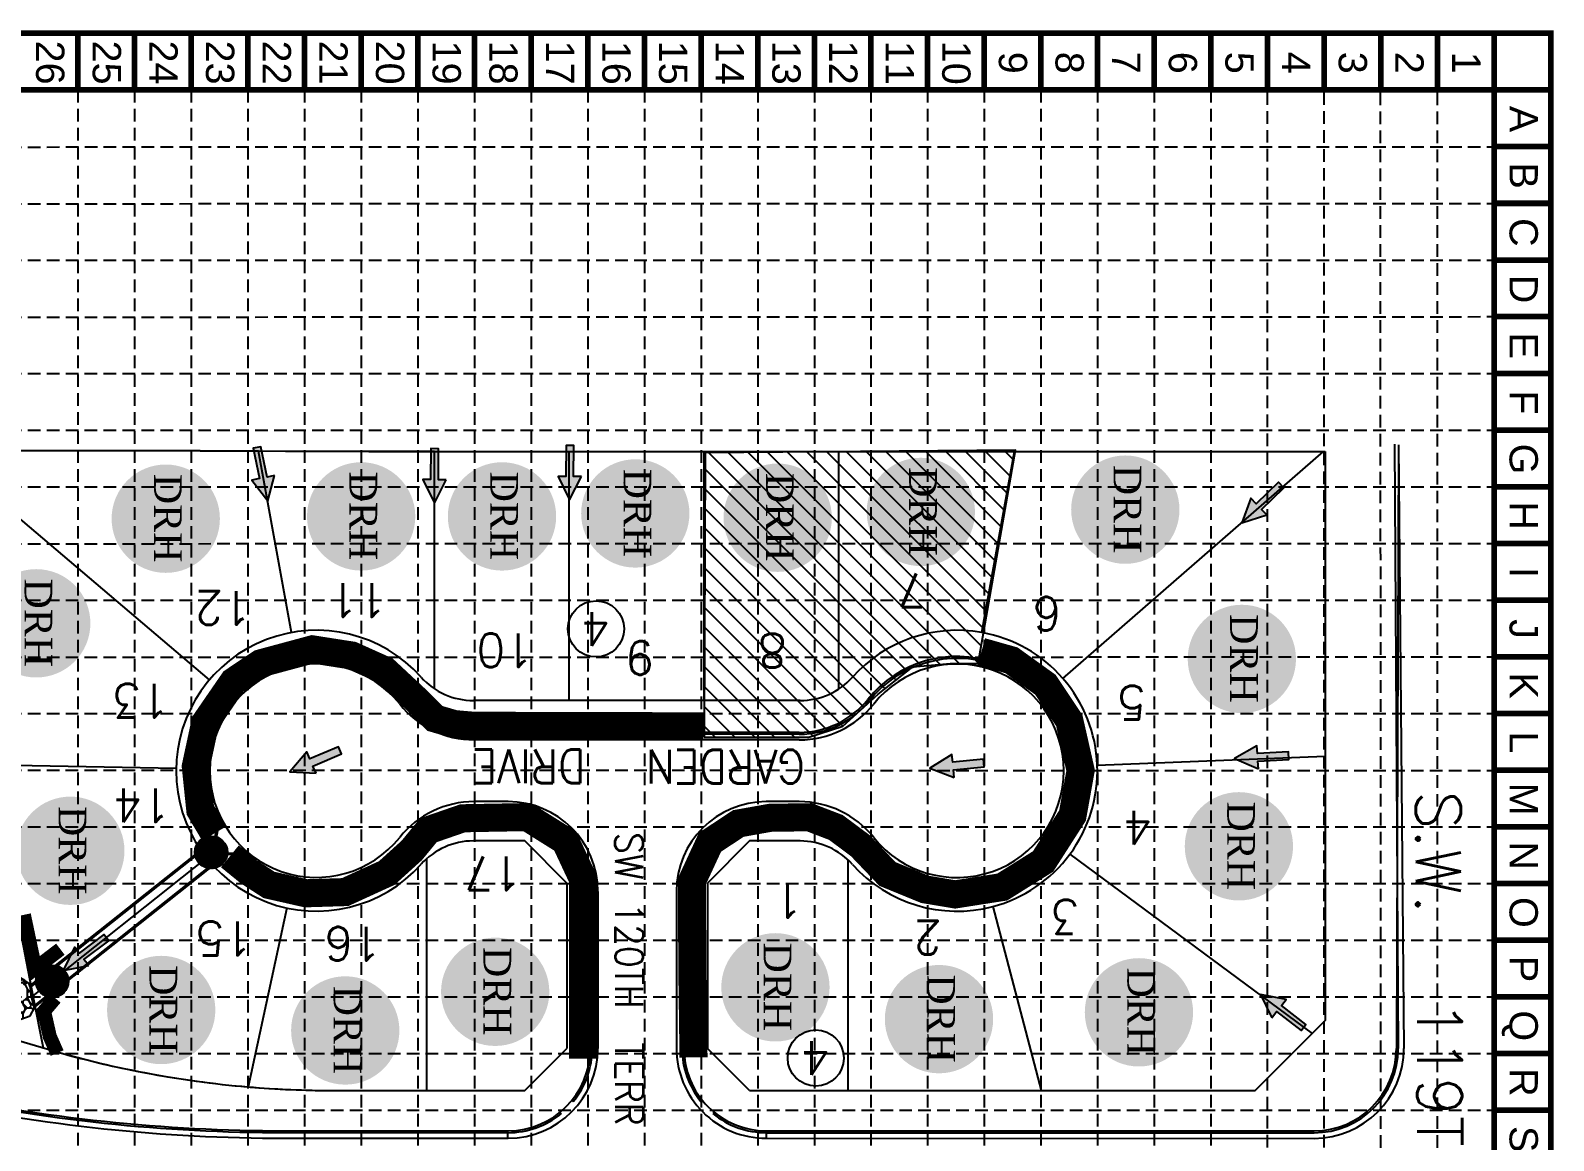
# Model space of a CAD drawing. Header units: inches. Extents: x 4007 to 5300, y 4116 to 4925.
# Drawn here: x 4757 to 5300, y 4530 to 4925 of the extents above; entities that cross this region are included whole.
import ezdxf
from ezdxf.enums import TextEntityAlignment as Align

# ---------------------------------------------------------------- set-up
doc = ezdxf.new("R2010")
doc.units = ezdxf.units.IN
doc.header["$LTSCALE"] = 40
doc.header["$MEASUREMENT"] = 0
doc.linetypes.add('HIDDEN', pattern=[0.375, 0.25, -0.125])
for name, color, linetype in [('$-BNDY', 6, 'Continuous'), ('$-LOTS', 4, 'Continuous'), ('ARROWS', 252, 'Continuous'), ('BASE', 7, 'Continuous'), ('DEGPSW-SD', 210, 'Continuous'), ('DGPSW-PAVING', 2, 'Continuous'), ('DGPSW-XCONC', 45, 'Continuous'), ('EROSION BLANKETS', 84, 'Continuous'), ('F-BLK_NO', 7, 'Continuous'), ('F-LOT_NO', 7, 'Continuous'), ('F-STNAME', 6, 'Continuous'), ('GRID', 254, 'HIDDEN'), ('SANDBAGS', 131, 'Continuous'), ('SILT FENCE', 200, 'Continuous'), ('SODDED LOT', 2, 'Continuous'), ('WATER', 5, 'Continuous')]:
    doc.layers.add(name, color=color, linetype=linetype)
doc.styles.add('DRHorton', font='dutcheb.ttf')
doc.styles.add('ROMANS', font='romans.shx')
doc.styles.get("Standard").update_dxf_attribs({"font": 'ARIAL.TTF'})

# ---------------------------------------------------------------- blocks, each defined once
blk = doc.blocks.new('DRHorton')
h = blk.add_hatch(color=1)
h.paths.add_polyline_path([(78.7, 25.78, 1), (40.43, 25.78, 1)])
h.paths.add_polyline_path([(42.33, 17.91), (76.5, 17.91), (76.5, 34.87), (42.33, 34.87)], flags=24)
at = {"layer": 'BASE', "color": 176, "style": 'DRHorton'}
blk.add_text('DRH', height=9.814, dxfattribs=at).set_placement((59.39, 21.64), align=Align.CENTER)
blk = doc.blocks.new('arrow')
blk.add_lwpolyline([(-67, -25.4), (-59.3, -25.4), (-59.6, -56.1), (-51.9, -56.2), (-51.6, -25.5), (-44, -25.5), (-55.3, -2.4), (-67, -25.4)], close=True)
at = {"color": 254}
for points in [[(-44, -25.5), (-67, -25.4), (-55.3, -2.4), (-67, -25.4)], [(-59.6, -56.1), (-51.9, -56.2), (-59.3, -25.4), (-51.6, -25.5)]]:
    blk.add_solid(points, dxfattribs=at)

msp = doc.modelspace()

# ---------------------------------------------------------------- hatches: boundary and pattern name
at = {"layer": 'DEGPSW-SD'}
h = msp.add_hatch(dxfattribs=at)
h.set_pattern_fill('RIPRAP', color=1, scale=15, angle=-90, style=0, pattern_type=2)
h.set_pattern_definition([(270, (266.778, 9265.606), (15, -15), [4.5, -5.25, 0.75, -4.5]), (270, (269.778, 9259.606), (15, -15), [0.75, -3.75, 3, -7.5]), (270, (270.528, 9257.356), (15, -15), [0.75, -14.25]), (270, (271.278, 9264.106), (15, -15), [3, -12]), (270, (272.778, 9265.606), (15, -15), [1.5, -13.5]), (270, (274.278, 9255.106), (15, -15), [1.5, -0.75, 0.75, -12]), (270, (275.028, 9261.106), (15, -15), [2.25, -12.75]), (270, (276.528, 9264.856), (15, -15), [1.5, -13.5]), (270, (278.028, 9258.856), (15, -15), [0.75, -4.5, 2.25, -7.5]), (270, (278.778, 9261.856), (15, -15), [1.5, -13.5]), (270, (279.528, 9256.606), (15, -15), [1.5, -13.5]), (270, (280.278, 9259.606), (15, -15), [1.5, -13.5]), (270, (281.028, 9253.606), (15, -15), [1.5, -13.5]), (360, (266.778, 9266.356), (15, 15), [3, -0.75, 1.5, -6, 3, -0.75]), (360, (276.528, 9265.606), (15, 15), [0.75, -14.25]), (360, (272.028, 9263.356), (15, 15), [1.5, -3, 0.75, -9.75]), (360, (274.278, 9262.606), (15, 15), [1.5, -3, 2.25, -8.25]), (360, (270.528, 9260.356), (15, 15), [0.75, -7.5, 1.5, -0.75, 1.5, -3]), (360, (269.028, 9259.606), (15, 15), [0.75, -14.25]), (360, (273.528, 9258.106), (15, 15), [0.75, -0.75, 2.25, -11.25]), (360, (271.278, 9257.356), (15, 15), [1.5, -6, 0.75, -0.75, 0.75, -5.25]), (360, (267.528, 9255.856), (15, 15), [2.25, -12.75]), (360, (278.778, 9254.356), (15, 15), [0.75, -0.75, 0.75, -12.75]), (360, (275.028, 9253.606), (15, 15), [2.25, -12.75]), (360, (273.903, 9251.731), (15, 15), [0.75, -14.25]), (315, (266.778, 9261.106), (15, -4e-15), [1.06065, -20.152553]), (315, (281.028, 9262.606), (15, -4e-15), [1.06065, -3.18195, 3.18195, -13.788653]), (315, (278.778, 9261.106), (15, -4e-15), [2.1213, -5.303301, 1.06065, -12.727952]), (315, (278.028, 9258.106), (15, -4e-15), [2.1213, -7.424625, 1.06065, -10.606628]), (315, (271.278, 9264.106), (15, -4e-15), [1.06065, -20.152553]), (315, (271.278, 9260.356), (15, -4e-15), [3.18198, -18.031223]), (315, (272.778, 9257.356), (15, -4e-15), [1.06065, -6.36396, 1.06065, -12.727943]), (315, (274.278, 9255.106), (15, -4e-15), [2.1213, -19.091903]), (315, (274.278, 9252.106), (15, -4e-15), [2.1213, -19.091903]), (315, (269.778, 9252.106), (15, -4e-15), [1.06065, -20.152553]), (315, (277.278, 9253.606), (15, -4e-15), [1.06065, -20.152553]), (315, (279.528, 9255.106), (15, -4e-15), [1.06065, -20.152553]), (315, (281.028, 9252.106), (15, -4e-15), [1.06065, -20.152553]), (315, (281.028, 9266.356), (15, -4e-15), [1.06065, -20.152553]), (315, (275.028, 9258.856), (15, -4e-15), [1.06065, -20.152553]), (315, (281.028, 9257.356), (15, -4e-15), [1.06065, -7.424625, 1.06065, -11.667278]), (315, (272.778, 9264.106), (15, -4e-15), [2.1213, -19.091903]), (315, (276.528, 9264.106), (15, -4e-15), [3.18195, -18.031253]), (45, (272.778, 9265.606), (4e-15, 15), [1.59105, -19.622153]), (45, (272.028, 9257.356), (4e-15, 15), [1.06065, -20.152553]), (45, (274.278, 9252.856), (4e-15, 15), [1.06065, -20.152553]), (45, (277.278, 9258.106), (4e-15, 15), [1.06065, -20.152553]), (45, (279.528, 9257.356), (4e-15, 15), [1.06065, -20.152553]), (45, (280.278, 9259.606), (4e-15, 15), [1.06065, -20.152553]), (45, (279.528, 9256.606), (4e-15, 15), [1.06065, -20.152553]), (45, (270.528, 9265.606), (4e-15, 15), [1.06065, -20.152553]), (45, (275.778, 9262.606), (4e-15, 15), [1.06065, -20.152553]), (45, (271.278, 9262.606), (4e-15, 15), [2.1213, -19.091903]), (45, (269.778, 9259.606), (4e-15, 15), [2.1213, -19.091903]), (45, (278.028, 9253.606), (4e-15, 15), [2.1213, -19.091903]), (45, (274.278, 9258.106), (4e-15, 15), [1.06065, -20.152553]), (45, (269.778, 9255.856), (4e-15, 15), [2.1213, -12.72792, 1.06065, -5.303333]), (45, (276.528, 9264.856), (4e-15, 15), [2.1213, -4.24264, 2.1213, -12.727963]), (45, (268.278, 9266.356), (4e-15, 15), [2.121, -5.304, 2.121, -5.304, 1.0605, -5.302703]), (296.56505, (271.2784, 9261.106), (8e-10, -15), [3.354, -1.677, 1.677, -26.83302]), (296.56505, (280.2784, 9258.856), (8e-10, -15), [3.354, -30.18702]), (296.56505, (269.7784, 9258.856), (8e-10, -15), [1.677, -31.86402]), (296.56505, (270.5284, 9265.606), (8e-10, -15), [1.677, -31.86402]), (296.56505, (274.2784, 9262.606), (8e-10, -15), [1.677, -31.86402]), (296.56505, (275.7784, 9265.606), (8e-10, -15), [1.677, -31.86402]), (333.43495, (277.2784, 9263.356), (15, -8e-10), [1.677, -31.86402]), (333.43495, (277.2784, 9258.106), (15, -8e-10), [1.677, -31.86402]), (333.43495, (266.7784, 9256.606), (15, -8e-10), [1.677, -31.86402]), (333.43495, (275.0284, 9266.356), (15, -8e-10), [1.677, -31.86402]), (333.43495, (267.5284, 9260.356), (15, -8e-10), [1.677, -11.739, 1.677, -18.44802]), (26.56505, (280.2784, 9262.606), (15, 8e-10), [1.677, -31.86402]), (26.56505, (277.2784, 9253.606), (15, 8e-10), [1.677, -31.86402]), (26.56505, (280.2784, 9260.356), (15, 8e-10), [1.677, -31.86402]), (26.56505, (272.0284, 9266.356), (15, 8e-10), [1.677, -31.86402]), (63.43495, (269.7784, 9255.106), (8e-10, 15), [1.677, -31.86402]), (63.43495, (273.5284, 9252.106), (8e-10, 15), [1.677, -31.86402]), (63.43495, (275.0284, 9261.106), (8e-10, 15), [1.677, -31.86402]), (63.43495, (278.0284, 9258.856), (8e-10, 15), [1.677, -31.86402]), (63.43495, (281.0284, 9253.606), (8e-10, 15), [1.677, -31.86402]), (63.43495, (266.7784, 9264.106), (8e-10, 15), [2.5155, -31.02552])])
h.paths.add_polyline_path([(4757.36, 4574.51), (4758.9, 4577.34), (4757.79, 4581.84), (4757.52, 4584.63), (4756.96, 4586.16), (4755.5, 4587.13), (4753.47, 4588.27), (4751.13, 4588.83), (4748.45, 4589.56), (4746.11, 4590.21), (4743.92, 4590.69), (4742.14, 4591.26), (4740.2, 4591.67), (4738.41, 4591.99), (4735.34, 4591.34), (4733.07, 4588.75), (4731.94, 4584.22), (4734.37, 4579.12), (4739.63, 4577.83), (4743.92, 4576.21), (4745.38, 4575), (4749.59, 4572.73), (4754.04, 4573.3)])
at = {"layer": 'SANDBAGS'}
h = msp.add_hatch(dxfattribs=at)
h.set_pattern_fill('ANSI31', color=256, style=0)
h.set_pattern_definition([(45, (744.60208, -232.77599), (-0.0883883476, 0.0883883476), [])])
edge = h.paths.add_edge_path()
edge.add_arc((4821.84, 4632.78), 5.78, 0, 360)
h = msp.add_hatch(dxfattribs=at)
h.set_pattern_fill('ANSI31', color=256, style=0)
h.set_pattern_definition([(45, (687.98342, -278.71395), (-0.0883883476, 0.0883883476), [])])
edge = h.paths.add_edge_path()
edge.add_arc((4765.23, 4586.84), 5.78, 0, 360)
at = {"layer": 'SODDED LOT'}
h = msp.add_hatch(dxfattribs=at)
h.set_pattern_fill('ANSI31', color=256, scale=40, angle=-90, style=0)
h.set_pattern_definition([(315, (268.6915, 9257.9104), (3.535534, 3.535534), [])])
h.paths.add_polyline_path([(4997.45, 4673.75), (5034.8, 4673.75), (5046.85, 4677.67), (5059.5, 4689.11), (5071.85, 4698.74), (5085.1, 4699.94), (5095.04, 4699.94), (5108.33, 4775.88), (4997.78, 4774.97)])

# ---------------------------------------------------------------- linework, layer by layer
at = {"layer": '$-BNDY', "color": 7}
for p, q in [((4817.96, 4775.68), (4848.34, 4775.59)), ((4848.34, 4775.59), (4877.96, 4775.5)), ((4877.96, 4775.5), (4901.47, 4775.5)), ((4901.47, 4775.5), (5218.74, 4775.47)), ((5218.74, 4775.47), (5218.72, 4572.91)), ((5193.72, 4547.92), (5218.72, 4572.91)), ((4753.17, 4565.81), (4761.29, 4563.36))]:
    msp.add_line(p, q, dxfattribs=at)
msp.add_arc((4865.5, 4907.95), 360, 253.174, 269.995, dxfattribs=at)
at = {"layer": '$-LOTS', "color": 7}
for p, q in [((4821.26, 4694.19), (4725.32, 4775.68)), ((4817.96, 4775.68), (4725.32, 4775.68)), ((4838.75, 4775.62), (4817.96, 4775.68)), ((4850.45, 4711.02), (4838.75, 4775.62)), ((4877.96, 4775.5), (4838.75, 4775.62)), ((4901.47, 4775.5), (4877.96, 4775.5)), ((4901.46, 4690.97), (4901.47, 4775.5)), ((4901.47, 4775.5), (4949.42, 4775.5)), ((4949.42, 4775.5), (4997.45, 4775.49)), ((4949.42, 4686.81), (4949.42, 4775.5)), ((4997.44, 4686.81), (4997.45, 4775.49)), ((4997.45, 4775.49), (5045.47, 4775.49)), ((5045.46, 4690.96), (5045.47, 4775.49)), ((5045.47, 4775.49), (5108.01, 4775.48)), ((5096.4, 4711.01), (5108.01, 4775.48)), ((5108.01, 4775.48), (5218.13, 4775.47)), ((5125.26, 4694.63), (5218.13, 4775.47)), ((5218.13, 4775.47), (5218.74, 4775.47)), ((5218.74, 4775.47), (5218.73, 4667.03)), ((4949.42, 4686.81), (4915.27, 4686.81)), ((4997.44, 4686.81), (4949.42, 4686.81)), ((5031.65, 4686.8), (4997.44, 4686.81)), ((5137.51, 4663.79), (5218.73, 4667.03)), ((5218.73, 4667.03), (5218.72, 4572.91)), ((4809.37, 4662.65), (4742.11, 4663.78)), ((4744.42, 4653.74), (4758.38, 4581.69)), ((4933.6, 4636.81), (4915.26, 4636.81)), ((4948.6, 4621.81), (4933.6, 4636.81)), ((5013.6, 4636.81), (4998.6, 4621.81)), ((5031.64, 4636.8), (5013.6, 4636.81)), ((4898.6, 4630.45), (4898.59, 4547.94)), ((5048.6, 4630.17), (5048.59, 4547.93)), ((5127.75, 4632.07), (5214.07, 4568.26)), ((4948.6, 4621.81), (4948.6, 4562.94)), ((4998.6, 4621.81), (4998.6, 4562.93)), ((4848.81, 4612.94), (4835.06, 4549.23)), ((5100.29, 4613.45), (5117.56, 4547.92)), ((4758.38, 4581.69), (4761.98, 4563.15)), ((5214.07, 4568.26), (5193.72, 4547.92)), ((5218.72, 4572.91), (5214.07, 4568.26)), ((4933.59, 4547.94), (4948.6, 4562.94)), ((5013.59, 4547.93), (4998.6, 4562.93)), ((4865.47, 4547.95), (4898.59, 4547.94)), ((4898.59, 4547.94), (4933.59, 4547.94)), ((5013.59, 4547.93), (5048.59, 4547.93)), ((5048.59, 4547.93), (5117.56, 4547.92)), ((5117.56, 4547.92), (5193.72, 4547.92))]:
    msp.add_line(p, q, dxfattribs=at)
at = {"layer": '$-LOTS', "color": 5}
msp.add_line((4820.2, 4630.74), (4758.38, 4581.69), dxfattribs=at)
at = {"layer": '$-LOTS', "color": 7}
for centre, radius, start, end in [((4859.37, 4661.82), 50, 41.8053, 318.1847), ((5087.55, 4661.8), 50, 79.7987, 138.1847), ((5087.55, 4661.8), 50, 41.0406, 79.7987), ((4915.27, 4711.81), 25, 221.8053, 269.995), ((5031.65, 4711.8), 25, 269.995, 318.1847), ((5087.55, 4661.8), 50, 2.2825, 41.0406), ((5087.55, 4661.8), 50, 323.5245, 2.2825), ((4915.26, 4611.81), 25, 89.995, 138.1847), ((5031.64, 4611.8), 25, 41.8053, 89.995), ((5087.55, 4661.8), 50, 221.8053, 284.7664), ((5087.55, 4661.8), 50, 284.7664, 323.5245), ((4865.5, 4907.95), 360, 253.288, 265.1499), ((4865.5, 4907.95), 360, 265.1499, 269.995)]:
    msp.add_arc(centre, radius, start, end, dxfattribs=at)
at = {"layer": 'BASE', "color": 9}
msp.add_line((5278.85, 4904.18), (5278.85, 4137.43), dxfattribs=at)
at = {"layer": 'BASE', "const_width": 2.02}
for points in [[(4007.67, 4117.26), (5299.02, 4117.26), (5299.02, 4924.35), (4007.67, 4924.35)], [(4027.84, 4137.43), (5278.85, 4137.43), (5278.85, 4904.18), (4027.84, 4904.18)]]:
    msp.add_lwpolyline(points, close=True, dxfattribs=at)
for points in [[(4774.41, 4904.18), (4774.41, 4924.35)], [(4794.59, 4904.18), (4794.59, 4924.35)], [(4814.77, 4904.18), (4814.77, 4924.35)], [(4834.94, 4904.18), (4834.94, 4924.35)], [(4855.12, 4904.18), (4855.12, 4924.35)], [(4875.3, 4904.18), (4875.3, 4924.35)], [(4895.48, 4904.18), (4895.48, 4924.35)], [(4915.65, 4904.18), (4915.65, 4924.35)], [(4935.83, 4904.18), (4935.83, 4924.35)], [(4956.01, 4904.18), (4956.01, 4924.35)], [(4976.18, 4904.18), (4976.18, 4924.35)], [(4996.36, 4904.18), (4996.36, 4924.35)], [(5016.54, 4904.18), (5016.54, 4924.35)], [(5036.72, 4904.18), (5036.72, 4924.35)], [(5056.89, 4904.18), (5056.89, 4924.35)], [(5077.07, 4904.18), (5077.07, 4924.35)], [(5097.25, 4904.18), (5097.25, 4924.35)], [(5117.43, 4904.18), (5117.43, 4924.35)], [(5137.6, 4904.18), (5137.6, 4924.35)], [(5157.78, 4904.18), (5157.78, 4924.35)], [(5177.96, 4904.18), (5177.96, 4924.35)], [(5198.14, 4904.18), (5198.14, 4924.35)], [(5218.31, 4904.18), (5218.31, 4924.35)], [(5238.49, 4904.18), (5238.49, 4924.35)], [(5258.67, 4904.18), (5258.67, 4924.35)], [(5278.85, 4904.18), (5278.85, 4924.35)], [(5299.02, 4904.18), (5299.02, 4924.35)], [(5299.02, 4904.18), (5278.85, 4904.18)], [(5299.02, 4884), (5278.85, 4884)], [(5299.02, 4863.82), (5278.85, 4863.82)], [(5299.02, 4843.64), (5278.85, 4843.64)], [(5299.02, 4823.47), (5278.85, 4823.47)], [(5299.02, 4803.29), (5278.85, 4803.29)], [(5299.02, 4783.11), (5278.85, 4783.11)], [(5299.02, 4762.93), (5278.85, 4762.93)], [(5299.02, 4742.76), (5278.85, 4742.76)], [(5299.02, 4722.58), (5278.85, 4722.58)], [(5299.02, 4702.4), (5278.85, 4702.4)], [(5299.02, 4682.22), (5278.85, 4682.22)], [(5299.02, 4662.05), (5278.85, 4662.05)], [(5299.02, 4641.87), (5278.85, 4641.87)], [(5299.02, 4621.69), (5278.85, 4621.69)], [(5299.02, 4601.52), (5278.85, 4601.52)], [(5299.02, 4581.34), (5278.85, 4581.34)], [(5299.02, 4561.16), (5278.85, 4561.16)], [(5299.02, 4540.98), (5278.85, 4540.98)]]:
    msp.add_lwpolyline(points, dxfattribs=at)
at = {"layer": 'DEGPSW-SD', "color": 1}
msp.add_lwpolyline([(4757.36, 4574.51), (4758.9, 4577.34), (4757.79, 4581.84), (4757.52, 4584.63), (4756.96, 4586.16), (4755.5, 4587.13), (4753.47, 4588.27), (4751.13, 4588.83), (4748.45, 4589.56), (4746.11, 4590.21), (4743.92, 4590.69), (4742.14, 4591.26), (4740.2, 4591.67), (4738.41, 4591.99), (4735.34, 4591.34), (4733.07, 4588.75), (4731.94, 4584.22), (4734.37, 4579.12), (4739.63, 4577.83), (4743.92, 4576.21), (4745.38, 4575), (4749.59, 4572.73), (4754.04, 4573.3)], close=True, dxfattribs=at)
at = {"layer": 'DGPSW-PAVING', "color": 7}
for p, q in [((5031.34, 4675.47), (4915.57, 4675.48)), ((5031.34, 4674.8), (4915.57, 4674.81)), ((5031.34, 4672.8), (4915.57, 4672.81)), ((4927.6, 4650.81), (4915.57, 4650.81)), ((5031.34, 4650.8), (5019.6, 4650.8)), ((4927.79, 4648.81), (4915.57, 4648.81)), ((4927.6, 4648.15), (4915.57, 4648.15)), ((5031.34, 4648.8), (5019.6, 4648.8)), ((5031.34, 4648.14), (5019.6, 4648.14)), ((4823.88, 4641.95), (4823.04, 4637.46)), ((4824.46, 4642.29), (4823.49, 4637.19)), ((4945.37, 4642.15), (4945.78, 4642.68)), ((4945.91, 4641.73), (4946.33, 4642.25)), ((5001.12, 4641.59), (5000.7, 4642.1)), ((5001.65, 4642), (5001.24, 4642.53)), ((4950.22, 4637.49), (4950.74, 4637.91)), ((4950.65, 4636.96), (4951.17, 4637.37)), ((4996.45, 4636.82), (4995.92, 4637.22)), ((4996.87, 4637.34), (4996.35, 4637.76)), ((4832.41, 4632.27), (4827.22, 4632.49)), ((4831.95, 4631.78), (4827.39, 4631.98)), ((4956.93, 4618.81), (4956.93, 4562.94)), ((4957.6, 4618.81), (4957.6, 4562.94)), ((4959.6, 4618.81), (4959.6, 4562.94)), ((4987.6, 4618.81), (4987.6, 4562.93)), ((4989.6, 4618.81), (4989.6, 4562.93)), ((4990.27, 4618.81), (4990.26, 4562.93)), ((4950.33, 4544.4), (4950.84, 4543.98)), ((4950.75, 4544.93), (4951.27, 4544.52)), ((4996.36, 4545.03), (4995.83, 4544.62)), ((4996.77, 4544.51), (4996.25, 4544.09)), ((4945.6, 4539.79), (4946.01, 4539.26)), ((4946.07, 4540.16), (4946.5, 4539.64)), ((5000.98, 4540.27), (5000.55, 4539.75)), ((5001.5, 4539.85), (5001.09, 4539.32)), ((4927.59, 4530.94), (4927.59, 4533.61)), ((5019.59, 4533.6), (5019.59, 4530.93))]:
    msp.add_line(p, q, dxfattribs=at)
at = {"layer": 'DGPSW-PAVING', "color": 5}
for p, q in [((4823.04, 4637.46), (4757.63, 4585.57)), ((4823.49, 4637.19), (4757.74, 4585.01)), ((4827.22, 4632.49), (4759.03, 4578.38)), ((4827.39, 4631.98), (4759.13, 4577.82))]:
    msp.add_line(p, q, dxfattribs=at)
at = {"layer": 'DGPSW-PAVING', "color": 7}
for centre, radius, start, end in [((4859.37, 4661.82), 40.67, 38.6772, 209.2528), ((4859.37, 4661.82), 40, 38.6772, 209.2281), ((4859.37, 4661.82), 38, 38.6772, 321.3128), ((5087.55, 4661.8), 40.67, 218.6772, 141.3128), ((5087.55, 4661.8), 40, 218.6772, 141.3128), ((5087.55, 4661.8), 38, 218.6772, 141.3128), ((4915.57, 4706.81), 34, 218.6772, 269.995), ((4915.57, 4706.81), 32, 218.6772, 269.995), ((4915.89, 4707.48), 32, 219.2516, 269.4232), ((5031.35, 4706.8), 31.33, 269.995, 321.3128), ((5031.35, 4706.8), 32, 269.995, 321.3128), ((5031.35, 4706.8), 34, 269.995, 321.3128), ((4915.57, 4616.81), 34, 89.995, 141.3128), ((4927.6, 4618.81), 32, 359.995, 89.995), ((5019.6, 4618.8), 32, 89.995, 179.995), ((5031.34, 4616.8), 34, 38.6772, 89.995), ((4915.57, 4616.81), 32, 89.995, 141.3128), ((4915.57, 4616.81), 31.33, 89.995, 141.3128), ((4927.6, 4618.81), 30, 51.3744, 89.995), ((4927.6, 4618.81), 29.33, 359.995, 89.995), ((5019.6, 4618.8), 29.33, 89.995, 179.995), ((5019.6, 4618.8), 30, 89.995, 129.0508), ((5031.34, 4616.8), 32, 38.6772, 89.995), ((5031.34, 4616.8), 31.33, 38.6772, 89.995), ((4859.37, 4661.82), 40.67, 227.6077, 321.3128), ((4859.37, 4661.82), 40, 227.6324, 321.3128), ((4927.6, 4618.81), 30, 359.995, 39.5335), ((5019.6, 4618.8), 30, 140.8105, 179.995), ((4927.6, 4562.94), 29.33, 269.995, 359.995), ((4927.6, 4562.94), 32, 269.995, 359.995), ((4927.6, 4562.94), 30, 320.8045, 359.995), ((5019.6, 4562.93), 32, 179.995, 269.995), ((5019.6, 4562.93), 30, 179.995, 218.9128), ((5019.6, 4562.93), 29.33, 179.995, 269.995), ((4927.6, 4562.94), 30, 269.995, 309.0499), ((5019.6, 4562.93), 30, 230.6037, 269.995)]:
    msp.add_arc(centre, radius, start, end, dxfattribs=at)
at = {"layer": 'DGPSW-XCONC', "color": 7}
for p, q in [((5243.38, 4778.07), (5244.72, 4562.91)), ((5244.81, 4777.86), (5244.05, 4562.91)), ((5244.81, 4777.86), (5246.72, 4562.91)), ((4848.19, 4533.61), (4927.59, 4533.61)), ((4848.19, 4532.95), (4927.59, 4532.94)), ((4848.19, 4530.95), (4927.59, 4530.94)), ((5019.59, 4533.6), (5214.72, 4533.58)), ((5019.59, 4532.93), (5214.72, 4532.92)), ((5019.59, 4530.93), (5214.72, 4530.92))]:
    msp.add_line(p, q, dxfattribs=at)
for centre, radius, start, end in [((5214.72, 4562.92), 29.33, 269.995, 359.995), ((5214.72, 4562.92), 30, 269.995, 359.995), ((5214.72, 4562.92), 32, 269.995, 359.995), ((4848.25, 5146.8), 613.18, 257.94968, 269.995), ((4848.25, 5146.8), 615.85, 257.94968, 269.995), ((4848.25, 5146.8), 613.85, 257.94968, 269.995)]:
    msp.add_arc(centre, radius, start, end, dxfattribs=at)
at = {"layer": 'EROSION BLANKETS', "const_width": 10}
for points in [[(4822.96, 4639.44), (4817.99, 4647.79), (4816.38, 4663.3), (4819.74, 4678.95), (4829.83, 4693.59), (4839.5, 4700.04), (4857.93, 4705.01), (4871.97, 4702.82), (4883.71, 4697.55), (4894.39, 4687.6), (4901.55, 4680.43), (4908.47, 4678.4), (4915.34, 4677.81), (4997.24, 4677.61)], [(4993.68, 4559.74), (4993.28, 4588.85), (4993.08, 4622.4), (4999.54, 4636.35), (5009.64, 4643.02), (5020.96, 4645.04), (5034.9, 4645.25), (5044.39, 4641.61), (5053.08, 4635.14), (5062.77, 4625.03), (5076.11, 4619.57), (5086.87, 4617.77), (5103.64, 4620.39), (5118.19, 4629.49), (5128.69, 4645.86), (5131.57, 4661.9), (5127.53, 4679.69), (5119.04, 4692.42), (5106.92, 4701.12), (5096.21, 4704.15)], [(4954.32, 4559.25), (4954.32, 4623.26), (4947.97, 4636.82), (4934.41, 4645.3), (4911.53, 4644.88), (4899.25, 4640.64), (4893.32, 4633.43), (4884.42, 4625.38), (4869.59, 4618.6), (4855.61, 4618.17), (4842.48, 4621.14), (4835.28, 4625.8), (4828.5, 4631.31)]]:
    msp.add_lwpolyline(points, dxfattribs=at)
at = {"layer": 'F-BLK_NO', "color": 7}
for centre in [(4958.94, 4712.31), (5037.22, 4559.52)]:
    msp.add_circle(centre, 10, dxfattribs=at)
at = {"layer": 'GRID', "color": 253, "linetype": 'HIDDEN', "ltscale": 0.45}
for p, q in [((4774.41, 4904.18), (4774.41, 4137.43)), ((4794.59, 4904.18), (4794.59, 4137.43)), ((4814.77, 4904.18), (4814.77, 4137.43)), ((4834.94, 4904.18), (4834.94, 4137.43)), ((4855.12, 4904.18), (4855.12, 4137.43)), ((4875.3, 4904.18), (4875.3, 4137.43)), ((4895.48, 4904.18), (4895.48, 4137.43)), ((4915.65, 4904.18), (4915.65, 4137.43)), ((4935.83, 4904.18), (4935.83, 4137.43)), ((4956.01, 4904.18), (4956.01, 4137.43)), ((4976.18, 4904.18), (4976.18, 4137.43)), ((4996.36, 4904.18), (4996.36, 4137.43)), ((5016.54, 4904.18), (5016.54, 4137.43)), ((5036.72, 4904.18), (5036.72, 4137.43)), ((5056.89, 4904.18), (5056.89, 4137.43)), ((5077.07, 4904.18), (5077.07, 4137.43)), ((5097.25, 4904.18), (5097.25, 4137.43)), ((5117.43, 4904.18), (5117.43, 4137.43)), ((5137.6, 4904.18), (5137.6, 4137.43)), ((5157.78, 4904.18), (5157.78, 4137.43)), ((5177.96, 4904.18), (5177.96, 4137.43)), ((5198.02, 4903.42), (5198.14, 4137.43)), ((5218.18, 4903.39), (5218.31, 4137.43)), ((5238.3, 4903.27), (5238.46, 4137.77)), ((5258.53, 4903.26), (5258.63, 4137.77)), ((4108.56, 4883.82), (5278.09, 4883.92)), ((4108.55, 4863.55), (5278.08, 4863.8)), ((4108.55, 4843.44), (5278.03, 4843.62)), ((4108.55, 4823.15), (5278, 4823.47)), ((4108.54, 4803.16), (5278.15, 4803.24)), ((4108.54, 4783.1), (5278.11, 4783.04)), ((4108.54, 4762.77), (5278.04, 4762.88)), ((4108.54, 4742.52), (5278.06, 4742.73)), ((4108.53, 4722.51), (5278.04, 4722.5)), ((4108.53, 4702.27), (5278.04, 4702.3)), ((4108.53, 4682.22), (5278.04, 4682.18)), ((4108.52, 4662.04), (5278.01, 4661.92)), ((4108.52, 4641.87), (5278.85, 4641.87)), ((4108.52, 4621.69), (5278.85, 4621.69)), ((4108.51, 4601.52), (5278.85, 4601.52)), ((4108.51, 4581.34), (5278.85, 4581.34)), ((4108.51, 4561.16), (5278.85, 4561.16)), ((4108.5, 4540.98), (5278.85, 4540.98))]:
    msp.add_line(p, q, dxfattribs=at)
at = {"layer": 'SANDBAGS'}
for centre in [(4821.84, 4632.78), (4765.23, 4586.84)]:
    msp.add_circle(centre, 5.78, dxfattribs=at)
at = {"layer": 'SILT FENCE', "const_width": 5}
for points in [[(4768.14, 4598.26), (4759.18, 4591.42), (4755.14, 4610.5)], [(4766.31, 4580.85), (4762.33, 4576.18), (4764.37, 4567.19), (4766.99, 4561.27)]]:
    msp.add_lwpolyline(points, dxfattribs=at)
at = {"layer": 'SODDED LOT'}
msp.add_lwpolyline([(4997.45, 4673.75), (5034.8, 4673.75), (5046.85, 4677.67), (5059.5, 4689.11), (5071.85, 4698.74), (5085.1, 4699.94), (5095.04, 4699.94), (5108.33, 4775.88), (4997.78, 4774.97)], close=True, dxfattribs=at)

# ---------------------------------------------------------------- block references
at = {"layer": 'ARROWS', "zscale": 0.36}
for p, xscale, yscale, rotation in [((4822.75, 4752.99), 0.359999999999409, 0.3599999999997252, 191.8982897434867), ((4881.46, 4756.24), 0.3599999999994149, 0.3599999999996726, 180.0628990489328), ((4929.63, 4757.4), 0.3599999999994149, 0.3599999999996423, 180.0628990489328), ((5174.53, 4763.77), 0.3600000000000139, 0.3599999999995459, 134.26004525346), ((4841.12, 4679.3), 0.3599999999997588, 0.3599999999996163, 113.7759452992729), ((5184.23, 4685.92), 0.359999999999328, 0.3599999999994582, 93.64092606867557), ((5074.93, 4682.4), 0.3599999999993487, 0.3599999999994518, 96.03147966206912), ((4756.24, 4605.88), 0.3599999999997849, 0.3599999999997268, 127.7885565375768), ((5206.97, 4598.57), 0.3600000000003695, 0.3600000000003942, 52.93346547632433)]:
    msp.add_blockref('arrow', p, dxfattribs=dict(at, xscale=xscale, yscale=yscale, rotation=rotation))
at = {"layer": 'WATER', "xscale": 1.007999999999811, "yscale": 1.007999999999811, "zscale": 1.008, "rotation": 270}
for p in [(4779.69, 4811.58), (4849.29, 4812.39), (4899.47, 4812.39), (4946.95, 4813.45), (4997.68, 4811.93), (5048.67, 4813.99), (5121.5, 4814.8), (4733.56, 4774.33), (5163.02, 4761.65), (4745.7, 4693.35), (5161.97, 4694.94), (4897.04, 4643.14), (4996.87, 4644.73), (4778.07, 4636.66), (5055.14, 4633.4), (5126.36, 4635.83), (4843.63, 4629.37)]:
    msp.add_blockref('DRHorton', p, dxfattribs=at)

# ---------------------------------------------------------------- texts
at = {"layer": 'BASE'}
for s, height, p in [('26', 10.089, (4764.52, 4913.94)), ('25', 10.089, (4784.7, 4913.94)), ('24', 10.089, (4804.87, 4913.94)), ('23', 10.089, (4825.05, 4913.94)), ('22', 10.089, (4845.23, 4913.94)), ('21', 10.089, (4865.41, 4913.94)), ('20', 10.089, (4885.58, 4913.94)), ('19', 10.089, (4905.76, 4913.94)), ('18', 10.089, (4925.94, 4913.94)), ('17', 10.089, (4946.12, 4913.94)), ('16', 10.089, (4966.24, 4913.87)), ('15', 10.089, (4986.42, 4913.87)), ('14', 10.089, (5006.59, 4913.87)), ('13', 10.089, (5026.77, 4913.87)), ('12', 10.089, (5047.03, 4913.89)), ('11', 10.089, (5067.13, 4913.87)), ('10', 10.089, (5087.3, 4913.87)), ('9', 10.09, (5107.48, 4913.87)), ('8', 10.09, (5127.66, 4913.87)), ('7', 10.09, (5147.83, 4913.87)), ('6', 10.09, (5168.01, 4913.87)), ('5', 10.09, (5188.19, 4913.87)), ('4', 10.09, (5208.37, 4913.87)), ('3', 10.09, (5228.54, 4913.87)), ('2', 10.09, (5248.72, 4913.87)), ('1', 10.09, (5268.9, 4913.87)), ('1', 10.09, (5268.99, 4913.89)), ('A', 10.09, (5289.4, 4893.84)), ('B', 10.09, (5289.4, 4873.67)), ('C', 10.09, (5289.4, 4853.49)), ('D', 10.09, (5289.4, 4833.31)), ('E', 10.09, (5289.4, 4813.13)), ('F', 10.09, (5289.4, 4792.96)), ('G', 10.09, (5289.4, 4772.78)), ('H', 10.09, (5289.4, 4752.6)), ('I', 10.09, (5289.4, 4732.42)), ('J', 10.09, (5289.4, 4712.25)), ('K', 10.09, (5289.4, 4692.07)), ('L', 10.09, (5289.4, 4671.89)), ('M', 10.09, (5289.4, 4651.71)), ('N', 10.09, (5289.4, 4631.54)), ('O', 10.09, (5289.4, 4611.36)), ('P', 10.09, (5289.4, 4591.18)), ('Q', 10.09, (5289.4, 4571)), ('R', 10.09, (5289.4, 4550.83)), ('S', 10.09, (5289.4, 4530.65))]:
    msp.add_text(s, height=height, rotation=270, dxfattribs=at).set_placement(p, align=Align.MIDDLE_CENTER)
at = {"layer": 'F-BLK_NO', "color": 7, "style": 'ROMANS'}
for p in [(4958.94, 4712.31), (5037.22, 4559.52)]:
    msp.add_text('4', height=12, rotation=180, dxfattribs=at).set_placement(p, align=Align.MIDDLE)
at = {"layer": 'F-LOT_NO', "color": 7, "style": 'ROMANS'}
for s, p in [('7', (5071.43, 4726.08)), ('12', (4826.17, 4719.76)), ('11', (4874.44, 4722.54)), ('6', (5119.63, 4717.71)), ('10', (4926.6, 4704.72)), ('8', (5021.72, 4704.58)), ('9', (4974.42, 4701.91)), ('13', (4796.95, 4686.74)), ('5', (5149.69, 4686.05)), ('14', (4797.35, 4649.5)), ('4', (5152.07, 4641.55)), ('17', (4922.37, 4625.26)), ('1', (5027.68, 4615.47)), ('3', (5126.05, 4609.79)), ('15', (4826.57, 4602.07)), ('2', (5077.05, 4602.33)), ('16', (4872.47, 4600.23))]:
    msp.add_text(s, height=12, rotation=180, dxfattribs=at).set_placement(p, align=Align.MIDDLE)
at = {"layer": 'F-STNAME', "color": 7, "style": 'ROMANS', "width": 0.9}
for s, height, rotation, p in [('DRIVE', 12, 179.995, (4935.03, 4663.42)), ('GARDEN', 12, 179.995, (5005.03, 4663.26)), ('SW', 10, 270.005, (4970.77, 4631.36)), ('120TH', 10, 270.005, (4970.77, 4595.95)), ('TERR', 10, 270.005, (4970.77, 4550.28))]:
    msp.add_text(s, height=height, rotation=rotation, dxfattribs=at).set_placement(p, align=Align.MIDDLE)
at = {"layer": 'F-STNAME', "color": 7, "style": 'ROMANS'}
for s, p in [('S.W.', (5258.99, 4632.74)), ('119TH', (5259.44, 4546.4))]:
    msp.add_text(s, height=16, rotation=269.995, dxfattribs=at).set_placement(p, align=Align.MIDDLE)

doc.saveas('drawing.dxf')
